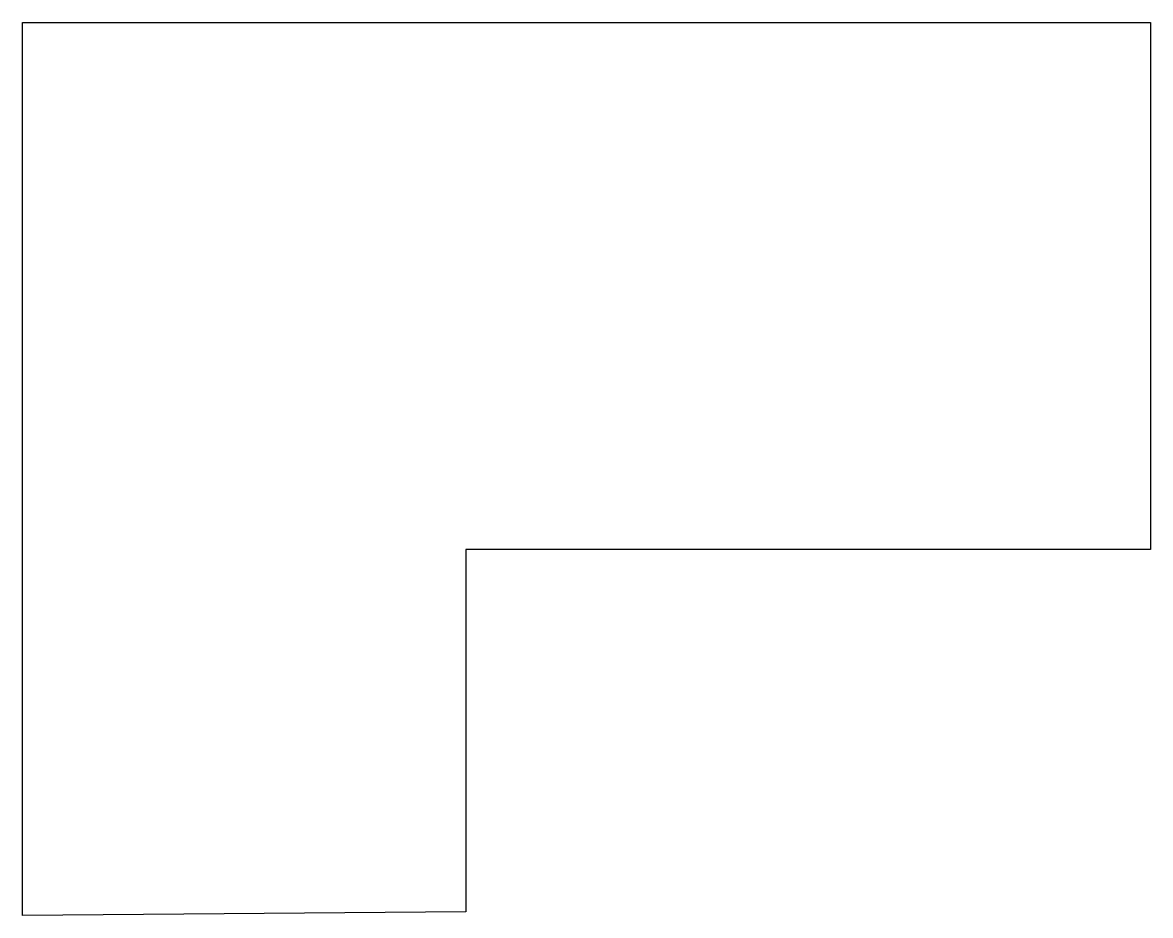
# Model space of a CAD drawing. Header units: millimetres. Extents: x 0 to 226, y 0 to 179.
import ezdxf

# ---------------------------------------------------------------- set-up
doc = ezdxf.new("R2010")
doc.units = ezdxf.units.MM
doc.layers.get('0').update_dxf_attribs({"true_color": 0xc2ced6})

msp = doc.modelspace()

# ---------------------------------------------------------------- linework, layer by layer
for p, q in [((0, 0), (0, 178.63)), ((0, 178.63), (225.67, 178.63)), ((225.67, 178.63), (225.67, 73.24)), ((225.67, 73.24), (88.67, 73.24)), ((88.67, 73.24), (88.67, 0.75)), ((88.67, 0.75), (0, 0))]:
    msp.add_line(p, q)

doc.saveas('drawing.dxf')
